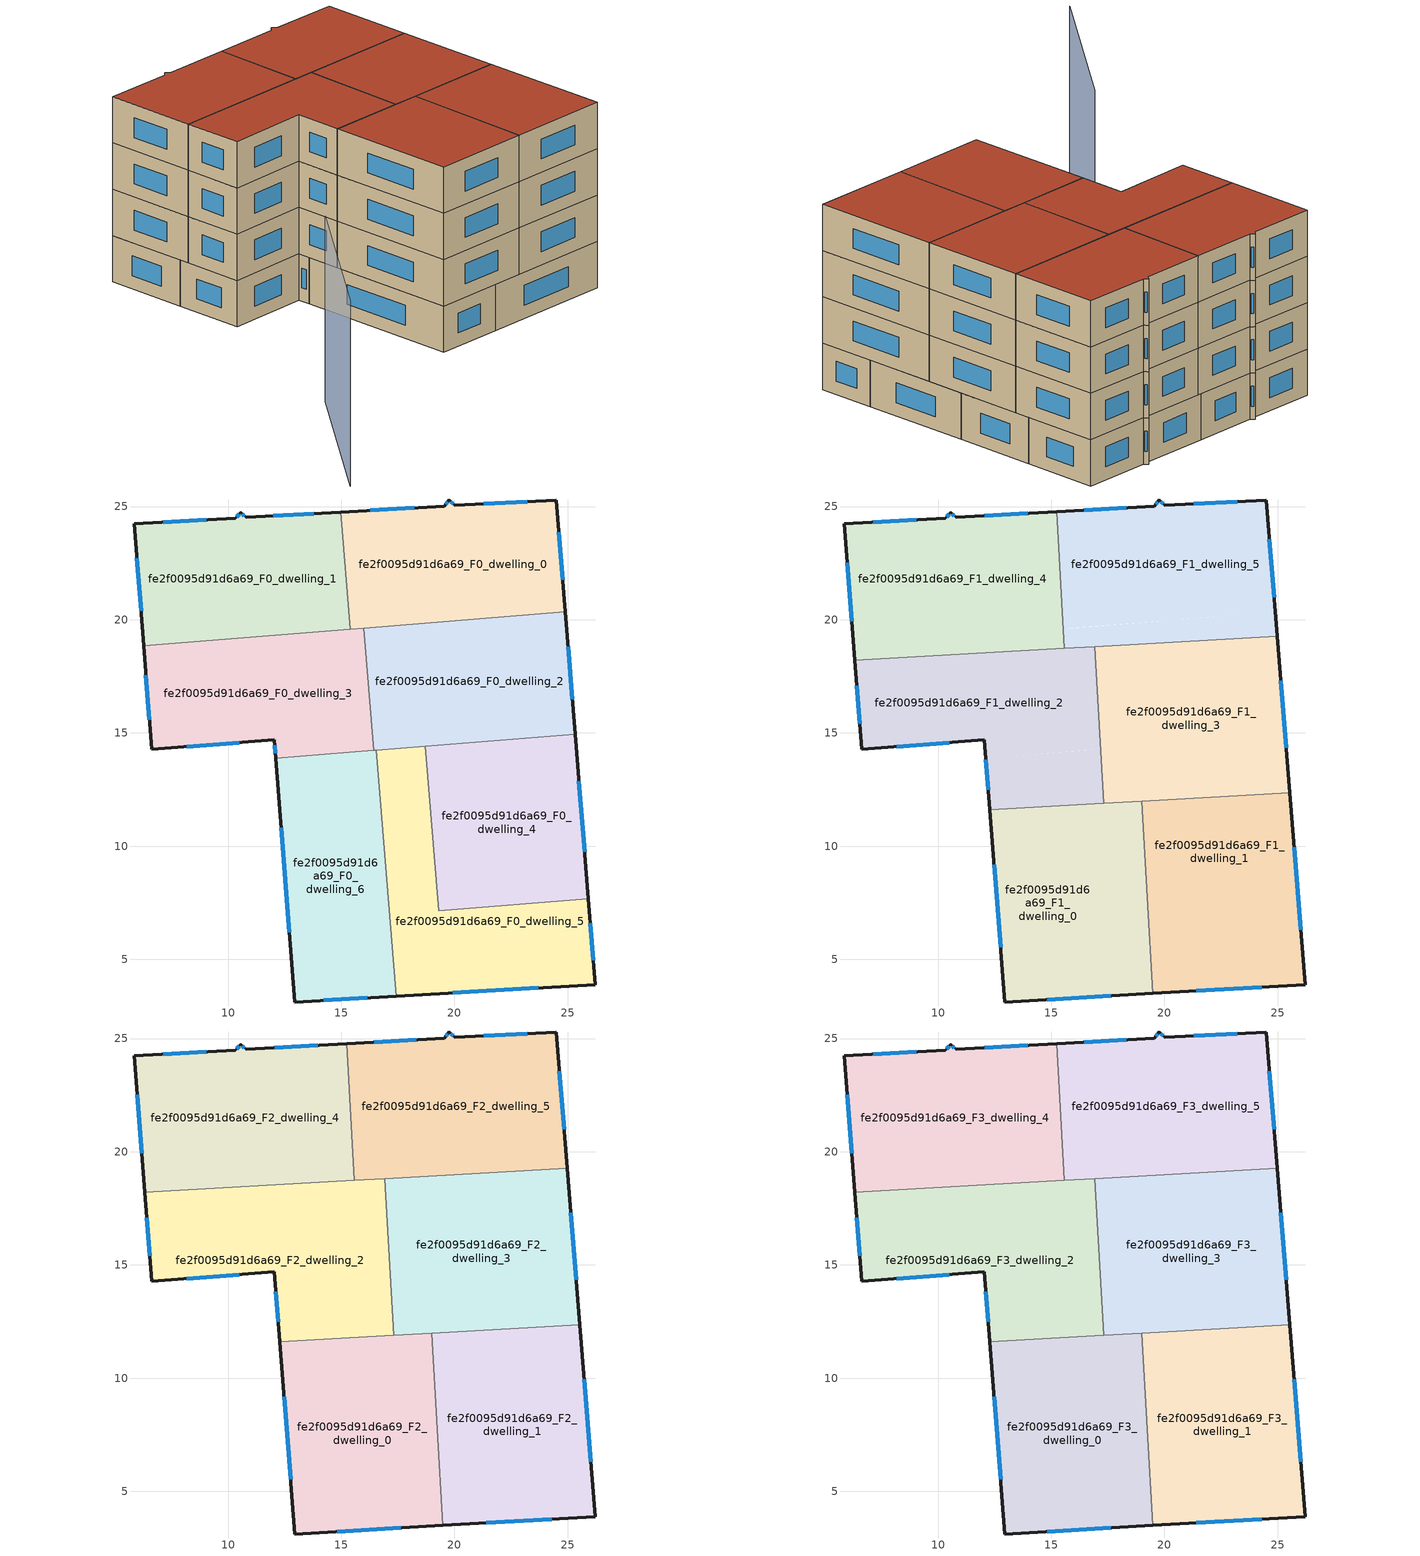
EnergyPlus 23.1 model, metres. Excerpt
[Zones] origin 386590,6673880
fe2f0095d91d6a69_F0_dwelling_0
 floor ground (EU_floor_Construction): 24.5,25.28 24.9,20.35 15.39,19.58 14.97,24.75 19.54,25.01 19.78,25.29 20,25.05 z0
 wall outside (EU_wall_Construction): 24.9,20.35 24.5,25.28 20,25.05 19.78,25.29 19.54,25.01 14.97,24.75 z0:3
 wall to fe2f0095d91d6a69_F0_dwelling_1 (EU_wall_Construction): 14.97,24.75 15.39,19.58 z0:3
 wall to fe2f0095d91d6a69_F0_dwelling_2 (EU_wall_Construction): 15.99,19.63 24.9,20.35 z0:3
 wall to fe2f0095d91d6a69_F0_dwelling_3 (EU_wall_Construction): 15.39,19.58 15.99,19.63 z0:3
 window (EU_Window_Construction): 19.94,25.12 19.84,25.22 / 23.21,25.21 21.29,25.11 / 24.78,21.76 24.61,23.87 / 18.23,24.94 16.28,24.83 / 19.71,25.21 19.61,25.09 z0.86:2.14
fe2f0095d91d6a69_F0_dwelling_1
 floor ground (EU_floor_Construction): 14.97,24.75 15.39,19.58 6.28,18.85 5.86,24.25 10.32,24.48 10.55,24.74 10.8,24.52 z0
 wall outside (EU_wall_Construction): 14.97,24.75 10.8,24.52 10.55,24.74 10.32,24.48 5.86,24.25 6.28,18.85 z0:3
 wall to fe2f0095d91d6a69_F0_dwelling_3 (EU_wall_Construction): 6.28,18.85 15.39,19.58 z0:3
 window (EU_Window_Construction): 9.05,24.42 7.13,24.32 / 10.49,24.66 10.39,24.56 / 10.73,24.58 10.62,24.67 / 13.78,24.69 11.99,24.59 / 5.98,22.71 6.16,20.39 z0.86:2.14
fe2f0095d91d6a69_F0_dwelling_2
 floor ground (EU_floor_Construction): 24.9,20.35 25.33,14.94 16.43,14.23 15.99,19.63 z0
 wall outside (EU_wall_Construction): 25.33,14.94 24.9,20.35 z0:3
 wall to fe2f0095d91d6a69_F0_dwelling_3 (EU_wall_Construction): 15.99,19.63 16.43,14.23 z0:3
 wall to fe2f0095d91d6a69_F0_dwelling_4 (EU_wall_Construction): 18.72,14.41 25.33,14.94 z0:3
 wall to fe2f0095d91d6a69_F0_dwelling_5 (EU_wall_Construction): 16.55,14.24 18.72,14.41 z0:3
 wall to fe2f0095d91d6a69_F0_dwelling_6 (EU_wall_Construction): 16.43,14.23 16.55,14.24 z0:3
 window (EU_Window_Construction): 25.21,16.49 25.02,18.8 z0.86:2.14
 ceiling adiabatic (EU_roof_Construction): 25.33,14.94 24.98,19.28 16.06,18.76 16.92,18.81 17.18,14.29 z3
fe2f0095d91d6a69_F0_dwelling_3
 floor ground (EU_floor_Construction): 15.99,19.63 16.43,14.23 12.11,13.88 12.04,14.69 6.63,14.27 6.28,18.85 z0
 wall outside (EU_wall_Construction): 6.28,18.85 6.63,14.27 12.04,14.69 12.11,13.88 z0:3
 wall to fe2f0095d91d6a69_F0_dwelling_6 (EU_wall_Construction): 12.11,13.88 16.43,14.23 z0:3
 window (EU_Window_Construction): 6.38,17.54 6.53,15.58 / 12.06,14.46 12.09,14.11 / 8.18,14.39 10.5,14.57 z0.86:2.14
fe2f0095d91d6a69_F0_dwelling_4
 floor ground (EU_floor_Construction): 25.33,14.94 25.91,7.67 19.3,7.14 18.72,14.41 z0
 wall outside (EU_wall_Construction): 25.91,7.67 25.33,14.94 z0:3
 wall to fe2f0095d91d6a69_F0_dwelling_5 (EU_wall_Construction): 18.72,14.41 19.3,7.14 25.91,7.67 z0:3
 window (EU_Window_Construction): 25.75,9.75 25.5,12.87 z0.86:2.14
 ceiling adiabatic (EU_roof_Construction): 25.54,12.37 25.33,14.94 18.72,14.41 18.91,11.99 z3
fe2f0095d91d6a69_F0_dwelling_5
 floor ground (EU_floor_Construction): 25.91,7.67 26.22,3.89 17.42,3.38 16.55,14.24 18.72,14.41 19.3,7.14 z0
 wall outside (EU_wall_Construction): 17.42,3.38 26.22,3.89 25.91,7.67 z0:3
 wall to fe2f0095d91d6a69_F0_dwelling_6 (EU_wall_Construction): 16.55,14.24 17.42,3.38 z0:3
 window (EU_Window_Construction): 26.13,4.97 26,6.59 / 19.94,3.52 23.71,3.74 z0.86:2.14
fe2f0095d91d6a69_F0_dwelling_6
 floor ground (EU_floor_Construction): 16.55,14.24 17.42,3.38 12.95,3.12 12.11,13.88 z0
 wall outside (EU_wall_Construction): 12.11,13.88 12.95,3.12 17.42,3.38 z0:3
 window (EU_Window_Construction): 14.23,3.19 16.15,3.3 / 12.35,10.81 12.71,6.19 z0.86:2.14
fe2f0095d91d6a69_F1_dwelling_0
 floor to fe2f0095d91d6a69_F0_dwelling_6 (EU_floor_Construction): 16.74,11.86 17.42,3.38 12.95,3.12 12.29,11.61 z3
 floor to fe2f0095d91d6a69_F0_dwelling_4 (EU_floor_Construction): 19,11.99 19.24,7.93 18.91,11.99 z3
 floor to fe2f0095d91d6a69_F0_dwelling_5 (EU_floor_Construction): 18.91,11.99 19.24,7.93 19.49,3.5 17.42,3.38 16.74,11.86 z3
 wall outside (EU_wall_Construction): 12.29,11.61 12.95,3.12 19.49,3.5 z3:6
 wall to fe2f0095d91d6a69_F1_dwelling_1 (EU_wall_Construction): 19.49,3.5 19,11.99 z3:6
 wall to fe2f0095d91d6a69_F1_dwelling_2 (EU_wall_Construction): 17.32,11.89 12.29,11.61 z3:6
 wall to fe2f0095d91d6a69_F1_dwelling_3 (EU_wall_Construction): 19,11.99 17.32,11.89 z3:6
 window (EU_Window_Construction): 14.82,3.23 17.62,3.39 / 12.48,9.18 12.76,5.54 z3.86:5.14
fe2f0095d91d6a69_F1_dwelling_1
 floor to fe2f0095d91d6a69_F0_dwelling_4 (EU_floor_Construction): 25.54,12.37 25.91,7.67 19.3,7.14 19.24,7.93 19,11.99 z3
 floor to fe2f0095d91d6a69_F0_dwelling_5 (EU_floor_Construction): 25.91,7.67 26.22,3.89 19.49,3.5 19.24,7.93 19.3,7.14 z3
 wall outside (EU_wall_Construction): 19.49,3.5 26.22,3.89 25.54,12.37 z3:6
 wall to fe2f0095d91d6a69_F1_dwelling_3 (EU_wall_Construction): 25.54,12.37 19,11.99 z3:6
 window (EU_Window_Construction): 26.02,6.31 25.73,9.95 / 21.41,3.61 24.3,3.78 z3.86:5.14
fe2f0095d91d6a69_F1_dwelling_2
 floor to fe2f0095d91d6a69_F0_dwelling_3 (EU_floor_Construction): 16.06,18.76 16.43,14.23 12.11,13.88 12.04,14.69 6.63,14.27 6.33,18.2 z3
 floor to fe2f0095d91d6a69_F0_dwelling_6 (EU_floor_Construction): 16.55,14.24 16.74,11.86 12.29,11.61 12.11,13.88 z3
 floor to fe2f0095d91d6a69_F0_dwelling_2 (EU_floor_Construction): 16.92,18.81 17.18,14.29 16.43,14.23 16.06,18.76 z3
 floor to fe2f0095d91d6a69_F0_dwelling_5 (EU_floor_Construction): 17.18,14.29 17.32,11.89 16.74,11.86 16.55,14.24 z3
 wall outside (EU_wall_Construction): 6.33,18.2 6.63,14.27 12.04,14.69 12.29,11.61 z3:6
 wall to fe2f0095d91d6a69_F1_dwelling_3 (EU_wall_Construction): 17.32,11.89 16.92,18.81 z3:6
 wall to fe2f0095d91d6a69_F1_dwelling_4 (EU_wall_Construction): 15.58,18.73 6.33,18.2 z3:6
 wall to fe2f0095d91d6a69_F1_dwelling_5 (EU_wall_Construction): 16.92,18.81 15.58,18.73 z3:6
 window (EU_Window_Construction): 6.41,17.08 6.54,15.4 / 12.11,13.81 12.22,12.49 / 8.18,14.39 10.5,14.57 z3.86:5.14
fe2f0095d91d6a69_F1_dwelling_3
 floor to fe2f0095d91d6a69_F0_dwelling_5 (EU_floor_Construction): 18.72,14.41 18.91,11.99 17.32,11.89 17.18,14.29 z3
 floor adiabatic (EU_floor_Construction): 24.98,19.28 25.54,12.37 18.91,11.99 18.72,14.41 17.18,14.29 16.92,18.81 z3
 wall outside (EU_wall_Construction): 25.54,12.37 24.98,19.28 z3:6
 wall to fe2f0095d91d6a69_F1_dwelling_5 (EU_wall_Construction): 24.98,19.28 16.92,18.81 z3:6
 window (EU_Window_Construction): 25.38,14.34 25.14,17.3 z3.86:5.14
fe2f0095d91d6a69_F1_dwelling_4
 floor to fe2f0095d91d6a69_F0_dwelling_1 (EU_floor_Construction): 14.97,24.75 15.39,19.58 6.28,18.85 5.86,24.25 10.32,24.48 10.55,24.74 10.8,24.52 z3
 floor to fe2f0095d91d6a69_F0_dwelling_0 (EU_floor_Construction): 15.23,24.77 15.53,19.6 15.39,19.58 14.97,24.75 z3
 floor to fe2f0095d91d6a69_F0_dwelling_3 (EU_floor_Construction): 15.53,19.6 15.58,18.73 6.33,18.2 6.28,18.85 z3
 wall outside (EU_wall_Construction): 15.23,24.77 10.8,24.52 10.55,24.74 10.32,24.48 5.86,24.25 6.33,18.2 z3:6
 wall to fe2f0095d91d6a69_F1_dwelling_5 (EU_wall_Construction): 15.58,18.73 15.23,24.77 z3:6
 window (EU_Window_Construction): 10.49,24.66 10.39,24.56 / 10.73,24.58 10.62,24.67 / 13.97,24.7 12.06,24.59 / 5.99,22.52 6.19,19.93 / 9.05,24.42 7.13,24.32 z3.86:5.14
fe2f0095d91d6a69_F1_dwelling_5
 floor to fe2f0095d91d6a69_F0_dwelling_0 (EU_floor_Construction): 24.5,25.28 24.9,20.35 15.53,19.6 15.23,24.77 19.54,25.01 19.78,25.29 20,25.05 z3
 floor to fe2f0095d91d6a69_F0_dwelling_3 (EU_floor_Construction): 15.99,19.63 16.06,18.76 15.58,18.73 15.53,19.6 z3
 floor to fe2f0095d91d6a69_F0_dwelling_2 (EU_floor_Construction): 24.9,20.35 24.98,19.28 16.06,18.76 15.99,19.63 z3
 wall outside (EU_wall_Construction): 24.98,19.28 24.5,25.28 20,25.05 19.78,25.29 19.54,25.01 15.23,24.77 z3:6
 window (EU_Window_Construction): 19.71,25.21 19.61,25.09 / 19.94,25.12 19.84,25.22 / 23.21,25.21 21.29,25.11 / 24.84,20.99 24.64,23.56 / 18.31,24.94 16.46,24.84 z3.86:5.14
fe2f0095d91d6a69_F2_dwelling_0
 floor to fe2f0095d91d6a69_F1_dwelling_0 (EU_floor_Construction): 19,11.99 19.49,3.5 12.95,3.12 12.29,11.61 z6
 wall outside (EU_wall_Construction): 12.29,11.61 12.95,3.12 19.49,3.5 z6:9
 wall to fe2f0095d91d6a69_F2_dwelling_1 (EU_wall_Construction): 19.49,3.5 19,11.99 z6:9
 wall to fe2f0095d91d6a69_F2_dwelling_2 (EU_wall_Construction): 17.32,11.89 12.29,11.61 z6:9
 wall to fe2f0095d91d6a69_F2_dwelling_3 (EU_wall_Construction): 19,11.99 17.32,11.89 z6:9
 window (EU_Window_Construction): 14.82,3.23 17.62,3.39 / 12.48,9.18 12.76,5.54 z6.86:8.14
fe2f0095d91d6a69_F2_dwelling_1
 floor to fe2f0095d91d6a69_F1_dwelling_1 (EU_floor_Construction): 25.54,12.37 26.22,3.89 19.49,3.5 19,11.99 z6
 wall outside (EU_wall_Construction): 19.49,3.5 26.22,3.89 25.54,12.37 z6:9
 wall to fe2f0095d91d6a69_F2_dwelling_3 (EU_wall_Construction): 25.54,12.37 19,11.99 z6:9
 window (EU_Window_Construction): 26.02,6.31 25.73,9.95 / 21.41,3.61 24.3,3.78 z6.86:8.14
fe2f0095d91d6a69_F2_dwelling_2
 floor to fe2f0095d91d6a69_F1_dwelling_2 (EU_floor_Construction): 16.92,18.81 17.32,11.89 12.29,11.61 12.04,14.69 6.63,14.27 6.33,18.2 z6
 wall outside (EU_wall_Construction): 6.33,18.2 6.63,14.27 12.04,14.69 12.29,11.61 z6:9
 wall to fe2f0095d91d6a69_F2_dwelling_3 (EU_wall_Construction): 17.32,11.89 16.92,18.81 z6:9
 wall to fe2f0095d91d6a69_F2_dwelling_4 (EU_wall_Construction): 15.58,18.73 6.33,18.2 z6:9
 wall to fe2f0095d91d6a69_F2_dwelling_5 (EU_wall_Construction): 16.92,18.81 15.58,18.73 z6:9
 window (EU_Window_Construction): 6.41,17.08 6.54,15.4 / 12.11,13.81 12.22,12.49 / 8.18,14.39 10.5,14.57 z6.86:8.14
fe2f0095d91d6a69_F2_dwelling_3
 floor to fe2f0095d91d6a69_F1_dwelling_3 (EU_floor_Construction): 24.98,19.28 25.54,12.37 17.32,11.89 16.92,18.81 z6
 wall outside (EU_wall_Construction): 25.54,12.37 24.98,19.28 z6:9
 wall to fe2f0095d91d6a69_F2_dwelling_5 (EU_wall_Construction): 24.98,19.28 16.92,18.81 z6:9
 window (EU_Window_Construction): 25.38,14.34 25.14,17.3 z6.86:8.14
fe2f0095d91d6a69_F2_dwelling_4
 floor to fe2f0095d91d6a69_F1_dwelling_4 (EU_floor_Construction): 15.23,24.77 15.58,18.73 6.33,18.2 5.86,24.25 10.32,24.48 10.55,24.74 10.8,24.52 z6
 wall outside (EU_wall_Construction): 15.23,24.77 10.8,24.52 10.55,24.74 10.32,24.48 5.86,24.25 6.33,18.2 z6:9
 wall to fe2f0095d91d6a69_F2_dwelling_5 (EU_wall_Construction): 15.58,18.73 15.23,24.77 z6:9
 window (EU_Window_Construction): 10.49,24.66 10.39,24.56 / 10.73,24.58 10.62,24.67 / 13.97,24.7 12.06,24.59 / 5.99,22.52 6.19,19.93 / 9.05,24.42 7.13,24.32 z6.86:8.14
fe2f0095d91d6a69_F2_dwelling_5
 floor to fe2f0095d91d6a69_F1_dwelling_5 (EU_floor_Construction): 24.5,25.28 24.98,19.28 15.58,18.73 15.23,24.77 19.54,25.01 19.78,25.29 20,25.05 z6
 wall outside (EU_wall_Construction): 24.98,19.28 24.5,25.28 20,25.05 19.78,25.29 19.54,25.01 15.23,24.77 z6:9
 window (EU_Window_Construction): 19.71,25.21 19.61,25.09 / 19.94,25.12 19.84,25.22 / 23.21,25.21 21.29,25.11 / 24.84,20.99 24.64,23.56 / 18.31,24.94 16.46,24.84 z6.86:8.14
fe2f0095d91d6a69_F3_dwelling_0
 floor to fe2f0095d91d6a69_F2_dwelling_0 (EU_floor_Construction): 19,11.99 19.49,3.5 12.95,3.12 12.29,11.61 z9
 wall outside (EU_wall_Construction): 12.29,11.61 12.95,3.12 19.49,3.5 z9:12
 wall to fe2f0095d91d6a69_F3_dwelling_1 (EU_wall_Construction): 19.49,3.5 19,11.99 z9:12
 wall to fe2f0095d91d6a69_F3_dwelling_2 (EU_wall_Construction): 17.32,11.89 12.29,11.61 z9:12
 wall to fe2f0095d91d6a69_F3_dwelling_3 (EU_wall_Construction): 19,11.99 17.32,11.89 z9:12
 window (EU_Window_Construction): 14.82,3.23 17.62,3.39 / 12.48,9.18 12.76,5.54 z9.86:11.14
 roof outside (EU_roof_Construction): 19.49,3.5 19,11.99 12.29,11.61 12.95,3.12 z12
fe2f0095d91d6a69_F3_dwelling_1
 floor to fe2f0095d91d6a69_F2_dwelling_1 (EU_floor_Construction): 25.54,12.37 26.22,3.89 19.49,3.5 19,11.99 z9
 wall outside (EU_wall_Construction): 19.49,3.5 26.22,3.89 25.54,12.37 z9:12
 wall to fe2f0095d91d6a69_F3_dwelling_3 (EU_wall_Construction): 25.54,12.37 19,11.99 z9:12
 window (EU_Window_Construction): 26.02,6.31 25.73,9.95 / 21.41,3.61 24.3,3.78 z9.86:11.14
 roof outside (EU_roof_Construction): 26.22,3.89 25.54,12.37 19,11.99 19.49,3.5 z12
fe2f0095d91d6a69_F3_dwelling_2
 floor to fe2f0095d91d6a69_F2_dwelling_2 (EU_floor_Construction): 16.92,18.81 17.32,11.89 12.29,11.61 12.04,14.69 6.63,14.27 6.33,18.2 z9
 wall outside (EU_wall_Construction): 6.33,18.2 6.63,14.27 12.04,14.69 12.29,11.61 z9:12
 wall to fe2f0095d91d6a69_F3_dwelling_3 (EU_wall_Construction): 17.32,11.89 16.92,18.81 z9:12
 wall to fe2f0095d91d6a69_F3_dwelling_4 (EU_wall_Construction): 15.58,18.73 6.33,18.2 z9:12
 wall to fe2f0095d91d6a69_F3_dwelling_5 (EU_wall_Construction): 16.92,18.81 15.58,18.73 z9:12
 window (EU_Window_Construction): 6.41,17.08 6.54,15.4 / 12.11,13.81 12.22,12.49 / 8.18,14.39 10.5,14.57 z9.86:11.14
 roof outside (EU_roof_Construction): 17.32,11.89 16.92,18.81 6.33,18.2 6.63,14.27 12.04,14.69 12.29,11.61 z12
fe2f0095d91d6a69_F3_dwelling_3
 floor to fe2f0095d91d6a69_F2_dwelling_3 (EU_floor_Construction): 24.98,19.28 25.54,12.37 17.32,11.89 16.92,18.81 z9
 wall outside (EU_wall_Construction): 25.54,12.37 24.98,19.28 z9:12
 wall to fe2f0095d91d6a69_F3_dwelling_5 (EU_wall_Construction): 24.98,19.28 16.92,18.81 z9:12
 window (EU_Window_Construction): 25.38,14.34 25.14,17.3 z9.86:11.14
 roof outside (EU_roof_Construction): 25.54,12.37 24.98,19.28 16.92,18.81 17.32,11.89 z12
fe2f0095d91d6a69_F3_dwelling_4
 floor to fe2f0095d91d6a69_F2_dwelling_4 (EU_floor_Construction): 15.23,24.77 15.58,18.73 6.33,18.2 5.86,24.25 10.32,24.48 10.55,24.74 10.8,24.52 z9
 wall outside (EU_wall_Construction): 15.23,24.77 10.8,24.52 10.55,24.74 10.32,24.48 5.86,24.25 6.33,18.2 z9:12
 wall to fe2f0095d91d6a69_F3_dwelling_5 (EU_wall_Construction): 15.58,18.73 15.23,24.77 z9:12
 window (EU_Window_Construction): 10.49,24.66 10.39,24.56 / 10.73,24.58 10.62,24.67 / 13.97,24.7 12.06,24.59 / 5.99,22.52 6.19,19.93 / 9.05,24.42 7.13,24.32 z9.86:11.14
 roof outside (EU_roof_Construction): 15.58,18.73 15.23,24.77 10.8,24.52 10.55,24.74 10.32,24.48 5.86,24.25 6.33,18.2 z12
fe2f0095d91d6a69_F3_dwelling_5
 floor to fe2f0095d91d6a69_F2_dwelling_5 (EU_floor_Construction): 24.5,25.28 24.98,19.28 15.58,18.73 15.23,24.77 19.54,25.01 19.78,25.29 20,25.05 z9
 wall outside (EU_wall_Construction): 24.98,19.28 24.5,25.28 20,25.05 19.78,25.29 19.54,25.01 15.23,24.77 z9:12
 window (EU_Window_Construction): 19.71,25.21 19.61,25.09 / 19.94,25.12 19.84,25.22 / 23.21,25.21 21.29,25.11 / 24.84,20.99 24.64,23.56 / 18.31,24.94 16.46,24.84 z9.86:11.14
 roof outside (EU_roof_Construction): 24.98,19.28 24.5,25.28 20,25.05 19.78,25.29 19.54,25.01 15.23,24.77 15.58,18.73 z12
shading: 2.82,2.59 -4.75,-7.6 z0:12
[Building]
EU S2 Campaign: North Axis=0; Terrain=City; Solar Distribution=FullExterior
[Site:Location]
Helsinki-Vantaa.AP: Latitude=60.317; Longitude=24.963; Time Zone=2; Elevation=54.6
[SizingPeriod:WeatherFileDays]
AnnualSizingPeriod: Begin Month=1; Begin Day of Month=1; End Month=12; End Day of Month=31; Day of Week for Start Day=Monday; Use Weather File Daylight Saving Period=No; Use Weather File Rain and Snow Indicators=No
[MATERIAL]
EU_InternalMass_Material: Roughness=MediumRough; Thickness=0.1; Conductivity=1; Density=1800; Specific Heat=900; Thermal Absorptance=0.9; Solar Absorptance=0.7; Visible Absorptance=0.7
[MATERIAL:NOMASS] Roughness=MediumRough; Thermal Absorptance=0.9; Solar Absorptance=0.7; Visible Absorptance=0.7
Name | Thermal Resistance
EU_wall_NoMass | 1.10183
EU_roof_NoMass; EU_floor_NoMass | 1.70606
[WINDOWMATERIAL:SIMPLEGLAZINGSYSTEM]
EU_Window_SimpleGlazing: UFactor=3.11035; Solar Heat Gain Coefficient=0.8; Visible Transmittance=0.8
[CONSTRUCTION]
EU_wall_Construction: EU_wall_NoMass
EU_roof_Construction: EU_roof_NoMass
EU_floor_Construction: EU_floor_NoMass
EU_Window_Construction: EU_Window_SimpleGlazing
EU_InternalMass_Construction: EU_InternalMass_Material
[ZONE] Type=1; Multiplier=1; Ceiling Height=autocalculate; Floor Area=autocalculate; Part of Total Floor Area=Yes
Name | Volume
fe2f0095d91d6a69_F0_dwelling_0 | 145.29
fe2f0095d91d6a69_F1_dwelling_0; fe2f0095d91d6a69_F2_dwelling_0; fe2f0095d91d6a69_F3_dwelling_0 | 169.51
fe2f0095d91d6a69_F0_dwelling_1 | 145.288
fe2f0095d91d6a69_F1_dwelling_1; fe2f0095d91d6a69_F2_dwelling_1; fe2f0095d91d6a69_F3_dwelling_1 | 169.501
fe2f0095d91d6a69_F0_dwelling_2 | 145.297
fe2f0095d91d6a69_F1_dwelling_2; fe2f0095d91d6a69_F2_dwelling_2; fe2f0095d91d6a69_F3_dwelling_2 | 169.487
fe2f0095d91d6a69_F0_dwelling_3 | 145.281
fe2f0095d91d6a69_F1_dwelling_3; fe2f0095d91d6a69_F2_dwelling_3; fe2f0095d91d6a69_F3_dwelling_3 | 169.482
fe2f0095d91d6a69_F0_dwelling_4 | 145.266
fe2f0095d91d6a69_F1_dwelling_4; fe2f0095d91d6a69_F2_dwelling_4; fe2f0095d91d6a69_F3_dwelling_4 | 169.515
fe2f0095d91d6a69_F0_dwelling_5 | 145.285
fe2f0095d91d6a69_F1_dwelling_5; fe2f0095d91d6a69_F2_dwelling_5; fe2f0095d91d6a69_F3_dwelling_5 | 169.509
fe2f0095d91d6a69_F0_dwelling_6 | 145.287
[INTERNALMASS] Construction=EU_InternalMass_Construction
Name | Zone or ZoneList | Surface Area
fe2f0095d91d6a69_F0_dwelling_0_EU_InternalMass | fe2f0095d91d6a69_F0_dwelling_0 | 48.4291
fe2f0095d91d6a69_F0_dwelling_1_EU_InternalMass | fe2f0095d91d6a69_F0_dwelling_1 | 48.4286
fe2f0095d91d6a69_F0_dwelling_2_EU_InternalMass | fe2f0095d91d6a69_F0_dwelling_2 | 48.4323
fe2f0095d91d6a69_F0_dwelling_3_EU_InternalMass | fe2f0095d91d6a69_F0_dwelling_3 | 48.4267
fe2f0095d91d6a69_F0_dwelling_4_EU_InternalMass | fe2f0095d91d6a69_F0_dwelling_4 | 48.4193
fe2f0095d91d6a69_F0_dwelling_5_EU_InternalMass | fe2f0095d91d6a69_F0_dwelling_5 | 48.4285
fe2f0095d91d6a69_F0_dwelling_6_EU_InternalMass | fe2f0095d91d6a69_F0_dwelling_6 | 48.4321
fe2f0095d91d6a69_F1_dwelling_0_EU_InternalMass | fe2f0095d91d6a69_F1_dwelling_0 | 56.5033
fe2f0095d91d6a69_F1_dwelling_1_EU_InternalMass | fe2f0095d91d6a69_F1_dwelling_1 | 56.5005
fe2f0095d91d6a69_F1_dwelling_2_EU_InternalMass | fe2f0095d91d6a69_F1_dwelling_2 | 56.4956
fe2f0095d91d6a69_F1_dwelling_3_EU_InternalMass | fe2f0095d91d6a69_F1_dwelling_3 | 56.4937
fe2f0095d91d6a69_F1_dwelling_4_EU_InternalMass | fe2f0095d91d6a69_F1_dwelling_4 | 56.5052
fe2f0095d91d6a69_F1_dwelling_5_EU_InternalMass | fe2f0095d91d6a69_F1_dwelling_5 | 56.503
fe2f0095d91d6a69_F2_dwelling_0_EU_InternalMass | fe2f0095d91d6a69_F2_dwelling_0 | 56.5033
fe2f0095d91d6a69_F2_dwelling_1_EU_InternalMass | fe2f0095d91d6a69_F2_dwelling_1 | 56.5005
fe2f0095d91d6a69_F2_dwelling_2_EU_InternalMass | fe2f0095d91d6a69_F2_dwelling_2 | 56.4956
fe2f0095d91d6a69_F2_dwelling_3_EU_InternalMass | fe2f0095d91d6a69_F2_dwelling_3 | 56.4937
fe2f0095d91d6a69_F2_dwelling_4_EU_InternalMass | fe2f0095d91d6a69_F2_dwelling_4 | 56.5052
fe2f0095d91d6a69_F2_dwelling_5_EU_InternalMass | fe2f0095d91d6a69_F2_dwelling_5 | 56.503
fe2f0095d91d6a69_F3_dwelling_0_EU_InternalMass | fe2f0095d91d6a69_F3_dwelling_0 | 56.5033
fe2f0095d91d6a69_F3_dwelling_1_EU_InternalMass | fe2f0095d91d6a69_F3_dwelling_1 | 56.5005
fe2f0095d91d6a69_F3_dwelling_2_EU_InternalMass | fe2f0095d91d6a69_F3_dwelling_2 | 56.4956
fe2f0095d91d6a69_F3_dwelling_3_EU_InternalMass | fe2f0095d91d6a69_F3_dwelling_3 | 56.4937
fe2f0095d91d6a69_F3_dwelling_4_EU_InternalMass | fe2f0095d91d6a69_F3_dwelling_4 | 56.5052
fe2f0095d91d6a69_F3_dwelling_5_EU_InternalMass | fe2f0095d91d6a69_F3_dwelling_5 | 56.503
[OTHEREQUIPMENT] Fuel Type=Electricity; Design Level Calculation Method=Watts/Area; Power per Zone Floor Area=1; Fraction Latent=0; Fraction Radiant=0; Fraction Lost=0; Carbon Dioxide Generation Rate=0; EndUse Subcategory=EU_Step8_InternalGains
Name | Zone or ZoneList or Space or SpaceList | Schedule
EU_Step8_InternalGain_fe2f0095d91d6a69_F0_dwelling_0_f000 | fe2f0095d91d6a69_F0_dwelling_0 | EU_Step8_GainSchedule_fe2f0095d91d6a69_F0_dwelling_0_f000
EU_Step8_InternalGain_fe2f0095d91d6a69_F0_dwelling_1_f000 | fe2f0095d91d6a69_F0_dwelling_1 | EU_Step8_GainSchedule_fe2f0095d91d6a69_F0_dwelling_1_f000
EU_Step8_InternalGain_fe2f0095d91d6a69_F0_dwelling_2_f000 | fe2f0095d91d6a69_F0_dwelling_2 | EU_Step8_GainSchedule_fe2f0095d91d6a69_F0_dwelling_2_f000
EU_Step8_InternalGain_fe2f0095d91d6a69_F0_dwelling_3_f000 | fe2f0095d91d6a69_F0_dwelling_3 | EU_Step8_GainSchedule_fe2f0095d91d6a69_F0_dwelling_3_f000
EU_Step8_InternalGain_fe2f0095d91d6a69_F0_dwelling_4_f000 | fe2f0095d91d6a69_F0_dwelling_4 | EU_Step8_GainSchedule_fe2f0095d91d6a69_F0_dwelling_4_f000
EU_Step8_InternalGain_fe2f0095d91d6a69_F0_dwelling_5_f000 | fe2f0095d91d6a69_F0_dwelling_5 | EU_Step8_GainSchedule_fe2f0095d91d6a69_F0_dwelling_5_f000
EU_Step8_InternalGain_fe2f0095d91d6a69_F0_dwelling_6_f000 | fe2f0095d91d6a69_F0_dwelling_6 | EU_Step8_GainSchedule_fe2f0095d91d6a69_F0_dwelling_6_f000
EU_Step8_InternalGain_fe2f0095d91d6a69_F1_dwelling_0_f000 | fe2f0095d91d6a69_F1_dwelling_0 | EU_Step8_GainSchedule_fe2f0095d91d6a69_F1_dwelling_0_f000
EU_Step8_InternalGain_fe2f0095d91d6a69_F1_dwelling_1_f000 | fe2f0095d91d6a69_F1_dwelling_1 | EU_Step8_GainSchedule_fe2f0095d91d6a69_F1_dwelling_1_f000
EU_Step8_InternalGain_fe2f0095d91d6a69_F1_dwelling_2_f000 | fe2f0095d91d6a69_F1_dwelling_2 | EU_Step8_GainSchedule_fe2f0095d91d6a69_F1_dwelling_2_f000
EU_Step8_InternalGain_fe2f0095d91d6a69_F1_dwelling_3_f000 | fe2f0095d91d6a69_F1_dwelling_3 | EU_Step8_GainSchedule_fe2f0095d91d6a69_F1_dwelling_3_f000
EU_Step8_InternalGain_fe2f0095d91d6a69_F1_dwelling_4_f000 | fe2f0095d91d6a69_F1_dwelling_4 | EU_Step8_GainSchedule_fe2f0095d91d6a69_F1_dwelling_4_f000
EU_Step8_InternalGain_fe2f0095d91d6a69_F1_dwelling_5_f000 | fe2f0095d91d6a69_F1_dwelling_5 | EU_Step8_GainSchedule_fe2f0095d91d6a69_F1_dwelling_5_f000
EU_Step8_InternalGain_fe2f0095d91d6a69_F2_dwelling_0_f000 | fe2f0095d91d6a69_F2_dwelling_0 | EU_Step8_GainSchedule_fe2f0095d91d6a69_F2_dwelling_0_f000
EU_Step8_InternalGain_fe2f0095d91d6a69_F2_dwelling_1_f000 | fe2f0095d91d6a69_F2_dwelling_1 | EU_Step8_GainSchedule_fe2f0095d91d6a69_F2_dwelling_1_f000
EU_Step8_InternalGain_fe2f0095d91d6a69_F2_dwelling_2_f000 | fe2f0095d91d6a69_F2_dwelling_2 | EU_Step8_GainSchedule_fe2f0095d91d6a69_F2_dwelling_2_f000
EU_Step8_InternalGain_fe2f0095d91d6a69_F2_dwelling_3_f000 | fe2f0095d91d6a69_F2_dwelling_3 | EU_Step8_GainSchedule_fe2f0095d91d6a69_F2_dwelling_3_f000
EU_Step8_InternalGain_fe2f0095d91d6a69_F2_dwelling_4_f000 | fe2f0095d91d6a69_F2_dwelling_4 | EU_Step8_GainSchedule_fe2f0095d91d6a69_F2_dwelling_4_f000
EU_Step8_InternalGain_fe2f0095d91d6a69_F2_dwelling_5_f000 | fe2f0095d91d6a69_F2_dwelling_5 | EU_Step8_GainSchedule_fe2f0095d91d6a69_F2_dwelling_5_f000
EU_Step8_InternalGain_fe2f0095d91d6a69_F3_dwelling_0_f000 | fe2f0095d91d6a69_F3_dwelling_0 | EU_Step8_GainSchedule_fe2f0095d91d6a69_F3_dwelling_0_f000
EU_Step8_InternalGain_fe2f0095d91d6a69_F3_dwelling_1_f000 | fe2f0095d91d6a69_F3_dwelling_1 | EU_Step8_GainSchedule_fe2f0095d91d6a69_F3_dwelling_1_f000
EU_Step8_InternalGain_fe2f0095d91d6a69_F3_dwelling_2_f000 | fe2f0095d91d6a69_F3_dwelling_2 | EU_Step8_GainSchedule_fe2f0095d91d6a69_F3_dwelling_2_f000
EU_Step8_InternalGain_fe2f0095d91d6a69_F3_dwelling_3_f000 | fe2f0095d91d6a69_F3_dwelling_3 | EU_Step8_GainSchedule_fe2f0095d91d6a69_F3_dwelling_3_f000
EU_Step8_InternalGain_fe2f0095d91d6a69_F3_dwelling_4_f000 | fe2f0095d91d6a69_F3_dwelling_4 | EU_Step8_GainSchedule_fe2f0095d91d6a69_F3_dwelling_4_f000
EU_Step8_InternalGain_fe2f0095d91d6a69_F3_dwelling_5_f000 | fe2f0095d91d6a69_F3_dwelling_5 | EU_Step8_GainSchedule_fe2f0095d91d6a69_F3_dwelling_5_f000
[ZONEVENTILATION:DESIGNFLOWRATE] Schedule=EU_AlwaysOn; Design Flow Rate Calculation Method=AirChanges/Hour; Air Changes per Hour=0.756316; Ventilation Type=Natural; Fan Pressure Rise=0; Fan Total Efficiency=1; Constant Term Coefficient=1; Temperature Term Coefficient=0; Velocity Term Coefficient=0; Velocity Squared Term Coefficient=0; Minimum Indoor Temperature=-100; Maximum Indoor Temperature=100; Delta Temperature=-100; Minimum Outdoor Temperature=-100; Maximum Outdoor Temperature=100; Maximum Wind Speed=40
Name | Zone or ZoneList or Space or SpaceList
EU_ConstantAir_fe2f0095d91d6a69_F0_dwelling_0 | fe2f0095d91d6a69_F0_dwelling_0
EU_ConstantAir_fe2f0095d91d6a69_F0_dwelling_1 | fe2f0095d91d6a69_F0_dwelling_1
EU_ConstantAir_fe2f0095d91d6a69_F0_dwelling_2 | fe2f0095d91d6a69_F0_dwelling_2
EU_ConstantAir_fe2f0095d91d6a69_F0_dwelling_3 | fe2f0095d91d6a69_F0_dwelling_3
EU_ConstantAir_fe2f0095d91d6a69_F0_dwelling_4 | fe2f0095d91d6a69_F0_dwelling_4
EU_ConstantAir_fe2f0095d91d6a69_F0_dwelling_5 | fe2f0095d91d6a69_F0_dwelling_5
EU_ConstantAir_fe2f0095d91d6a69_F0_dwelling_6 | fe2f0095d91d6a69_F0_dwelling_6
EU_ConstantAir_fe2f0095d91d6a69_F1_dwelling_0 | fe2f0095d91d6a69_F1_dwelling_0
EU_ConstantAir_fe2f0095d91d6a69_F1_dwelling_1 | fe2f0095d91d6a69_F1_dwelling_1
EU_ConstantAir_fe2f0095d91d6a69_F1_dwelling_2 | fe2f0095d91d6a69_F1_dwelling_2
EU_ConstantAir_fe2f0095d91d6a69_F1_dwelling_3 | fe2f0095d91d6a69_F1_dwelling_3
EU_ConstantAir_fe2f0095d91d6a69_F1_dwelling_4 | fe2f0095d91d6a69_F1_dwelling_4
EU_ConstantAir_fe2f0095d91d6a69_F1_dwelling_5 | fe2f0095d91d6a69_F1_dwelling_5
EU_ConstantAir_fe2f0095d91d6a69_F2_dwelling_0 | fe2f0095d91d6a69_F2_dwelling_0
EU_ConstantAir_fe2f0095d91d6a69_F2_dwelling_1 | fe2f0095d91d6a69_F2_dwelling_1
EU_ConstantAir_fe2f0095d91d6a69_F2_dwelling_2 | fe2f0095d91d6a69_F2_dwelling_2
EU_ConstantAir_fe2f0095d91d6a69_F2_dwelling_3 | fe2f0095d91d6a69_F2_dwelling_3
EU_ConstantAir_fe2f0095d91d6a69_F2_dwelling_4 | fe2f0095d91d6a69_F2_dwelling_4
EU_ConstantAir_fe2f0095d91d6a69_F2_dwelling_5 | fe2f0095d91d6a69_F2_dwelling_5
EU_ConstantAir_fe2f0095d91d6a69_F3_dwelling_0 | fe2f0095d91d6a69_F3_dwelling_0
EU_ConstantAir_fe2f0095d91d6a69_F3_dwelling_1 | fe2f0095d91d6a69_F3_dwelling_1
EU_ConstantAir_fe2f0095d91d6a69_F3_dwelling_2 | fe2f0095d91d6a69_F3_dwelling_2
EU_ConstantAir_fe2f0095d91d6a69_F3_dwelling_3 | fe2f0095d91d6a69_F3_dwelling_3
EU_ConstantAir_fe2f0095d91d6a69_F3_dwelling_4 | fe2f0095d91d6a69_F3_dwelling_4
EU_ConstantAir_fe2f0095d91d6a69_F3_dwelling_5 | fe2f0095d91d6a69_F3_dwelling_5
[HVACTEMPLATE:THERMOSTAT] Constant Heating Setpoint=20; Constant Cooling Setpoint=50
EU_HeatOnly_fe2f0095d91d6a69_F0_dwelling_0; EU_HeatOnly_fe2f0095d91d6a69_F0_dwelling_1; EU_HeatOnly_fe2f0095d91d6a69_F0_dwelling_2; EU_HeatOnly_fe2f0095d91d6a69_F0_dwelling_3; EU_HeatOnly_fe2f0095d91d6a69_F0_dwelling_4; EU_HeatOnly_fe2f0095d91d6a69_F0_dwelling_5; EU_HeatOnly_fe2f0095d91d6a69_F0_dwelling_6; EU_HeatOnly_fe2f0095d91d6a69_F1_dwelling_0; EU_HeatOnly_fe2f0095d91d6a69_F1_dwelling_1; EU_HeatOnly_fe2f0095d91d6a69_F1_dwelling_2; EU_HeatOnly_fe2f0095d91d6a69_F1_dwelling_3; EU_HeatOnly_fe2f0095d91d6a69_F1_dwelling_4; EU_HeatOnly_fe2f0095d91d6a69_F1_dwelling_5; EU_HeatOnly_fe2f0095d91d6a69_F2_dwelling_0; EU_HeatOnly_fe2f0095d91d6a69_F2_dwelling_1; EU_HeatOnly_fe2f0095d91d6a69_F2_dwelling_2; EU_HeatOnly_fe2f0095d91d6a69_F2_dwelling_3; EU_HeatOnly_fe2f0095d91d6a69_F2_dwelling_4; EU_HeatOnly_fe2f0095d91d6a69_F2_dwelling_5; EU_HeatOnly_fe2f0095d91d6a69_F3_dwelling_0; EU_HeatOnly_fe2f0095d91d6a69_F3_dwelling_1; EU_HeatOnly_fe2f0095d91d6a69_F3_dwelling_2; EU_HeatOnly_fe2f0095d91d6a69_F3_dwelling_3; EU_HeatOnly_fe2f0095d91d6a69_F3_dwelling_4; EU_HeatOnly_fe2f0095d91d6a69_F3_dwelling_5
[HVACTEMPLATE:ZONE:IDEALLOADSAIRSYSTEM] System Availability Schedule=EU_AlwaysOn; Maximum Heating Supply Air Temperature=50; Minimum Cooling Supply Air Temperature=13; Maximum Heating Supply Air Humidity Ratio=0.0156; Minimum Cooling Supply Air Humidity Ratio=0.0077; Heating Limit=NoLimit; Cooling Limit=NoLimit; Heating Availability Schedule=EU_AlwaysOn; Cooling Availability Schedule=EU_CoolingOff; Dehumidification Control Type=ConstantSensibleHeatRatio; Cooling Sensible Heat Ratio=0.7; Dehumidification Setpoint=60; Humidification Control Type=None; Humidification Setpoint=30; Outdoor Air Method=None; Outdoor Air Flow Rate per Person=0.00944; Outdoor Air Flow Rate per Zone Floor Area=0; Outdoor Air Flow Rate per Zone=0; Demand Controlled Ventilation Type=None; Outdoor Air Economizer Type=NoEconomizer; Heat Recovery Type=None; Sensible Heat Recovery Effectiveness=0.7; Latent Heat Recovery Effectiveness=0.65
Name | Template Thermostat
fe2f0095d91d6a69_F0_dwelling_0 | EU_HeatOnly_fe2f0095d91d6a69_F0_dwelling_0
fe2f0095d91d6a69_F0_dwelling_1 | EU_HeatOnly_fe2f0095d91d6a69_F0_dwelling_1
fe2f0095d91d6a69_F0_dwelling_2 | EU_HeatOnly_fe2f0095d91d6a69_F0_dwelling_2
fe2f0095d91d6a69_F0_dwelling_3 | EU_HeatOnly_fe2f0095d91d6a69_F0_dwelling_3
fe2f0095d91d6a69_F0_dwelling_4 | EU_HeatOnly_fe2f0095d91d6a69_F0_dwelling_4
fe2f0095d91d6a69_F0_dwelling_5 | EU_HeatOnly_fe2f0095d91d6a69_F0_dwelling_5
fe2f0095d91d6a69_F0_dwelling_6 | EU_HeatOnly_fe2f0095d91d6a69_F0_dwelling_6
fe2f0095d91d6a69_F1_dwelling_0 | EU_HeatOnly_fe2f0095d91d6a69_F1_dwelling_0
fe2f0095d91d6a69_F1_dwelling_1 | EU_HeatOnly_fe2f0095d91d6a69_F1_dwelling_1
fe2f0095d91d6a69_F1_dwelling_2 | EU_HeatOnly_fe2f0095d91d6a69_F1_dwelling_2
fe2f0095d91d6a69_F1_dwelling_3 | EU_HeatOnly_fe2f0095d91d6a69_F1_dwelling_3
fe2f0095d91d6a69_F1_dwelling_4 | EU_HeatOnly_fe2f0095d91d6a69_F1_dwelling_4
fe2f0095d91d6a69_F1_dwelling_5 | EU_HeatOnly_fe2f0095d91d6a69_F1_dwelling_5
fe2f0095d91d6a69_F2_dwelling_0 | EU_HeatOnly_fe2f0095d91d6a69_F2_dwelling_0
fe2f0095d91d6a69_F2_dwelling_1 | EU_HeatOnly_fe2f0095d91d6a69_F2_dwelling_1
fe2f0095d91d6a69_F2_dwelling_2 | EU_HeatOnly_fe2f0095d91d6a69_F2_dwelling_2
fe2f0095d91d6a69_F2_dwelling_3 | EU_HeatOnly_fe2f0095d91d6a69_F2_dwelling_3
fe2f0095d91d6a69_F2_dwelling_4 | EU_HeatOnly_fe2f0095d91d6a69_F2_dwelling_4
fe2f0095d91d6a69_F2_dwelling_5 | EU_HeatOnly_fe2f0095d91d6a69_F2_dwelling_5
fe2f0095d91d6a69_F3_dwelling_0 | EU_HeatOnly_fe2f0095d91d6a69_F3_dwelling_0
fe2f0095d91d6a69_F3_dwelling_1 | EU_HeatOnly_fe2f0095d91d6a69_F3_dwelling_1
fe2f0095d91d6a69_F3_dwelling_2 | EU_HeatOnly_fe2f0095d91d6a69_F3_dwelling_2
fe2f0095d91d6a69_F3_dwelling_3 | EU_HeatOnly_fe2f0095d91d6a69_F3_dwelling_3
fe2f0095d91d6a69_F3_dwelling_4 | EU_HeatOnly_fe2f0095d91d6a69_F3_dwelling_4
fe2f0095d91d6a69_F3_dwelling_5 | EU_HeatOnly_fe2f0095d91d6a69_F3_dwelling_5
[SIZING:ZONE] Zone Cooling Design Supply Air Temperature Input Method=SupplyAirTemperature; Zone Cooling Design Supply Air Temperature=13; Zone Heating Design Supply Air Temperature Input Method=SupplyAirTemperature; Zone Heating Design Supply Air Temperature=50; Zone Cooling Design Supply Air Humidity Ratio=0.008; Zone Heating Design Supply Air Humidity Ratio=0.008; Cooling Design Air Flow Method=DesignDay; Cooling Design Air Flow Rate=0; Cooling Minimum Air Flow per Zone Floor Area=0.000762; Cooling Minimum Air Flow=0; Cooling Minimum Air Flow Fraction=0.2; Heating Design Air Flow Method=DesignDay; Heating Design Air Flow Rate=0; Heating Maximum Air Flow per Zone Floor Area=0.002032; Heating Maximum Air Flow=0.141576; Heating Maximum Air Flow Fraction=0.3; Account for Dedicated Outdoor Air System=No; Dedicated Outdoor Air System Control Strategy=NeutralSupplyAir; Dedicated Outdoor Air Low Setpoint Temperature for Design=autosize; Dedicated Outdoor Air High Setpoint Temperature for Design=autosize; Zone Load Sizing Method=Sensible Load Only No Latent Load; Zone Latent Cooling Design Supply Air Humidity Ratio Input Method=HumidityRatioDifference; Zone Cooling Design Supply Air Humidity Ratio Difference=0.005; Zone Latent Heating Design Supply Air Humidity Ratio Input Method=HumidityRatioDifference; Zone Humidification Design Supply Air Humidity Ratio Difference=0.005
fe2f0095d91d6a69_F0_dwelling_0; fe2f0095d91d6a69_F0_dwelling_1; fe2f0095d91d6a69_F0_dwelling_2; fe2f0095d91d6a69_F0_dwelling_3; fe2f0095d91d6a69_F0_dwelling_4; fe2f0095d91d6a69_F0_dwelling_5; fe2f0095d91d6a69_F0_dwelling_6; fe2f0095d91d6a69_F1_dwelling_0; fe2f0095d91d6a69_F1_dwelling_1; fe2f0095d91d6a69_F1_dwelling_2; fe2f0095d91d6a69_F1_dwelling_3; fe2f0095d91d6a69_F1_dwelling_4; fe2f0095d91d6a69_F1_dwelling_5; fe2f0095d91d6a69_F2_dwelling_0; fe2f0095d91d6a69_F2_dwelling_1; fe2f0095d91d6a69_F2_dwelling_2; fe2f0095d91d6a69_F2_dwelling_3; fe2f0095d91d6a69_F2_dwelling_4; fe2f0095d91d6a69_F2_dwelling_5; fe2f0095d91d6a69_F3_dwelling_0; fe2f0095d91d6a69_F3_dwelling_1; fe2f0095d91d6a69_F3_dwelling_2; fe2f0095d91d6a69_F3_dwelling_3; fe2f0095d91d6a69_F3_dwelling_4; fe2f0095d91d6a69_F3_dwelling_5
[SCHEDULE:CONSTANT]
Name | Hourly Value
EU_AlwaysOn | 1
EU_CoolingOff | 0
[SCHEDULE:FILE] Column Number=1; Rows to Skip at Top=0; Number of Hours of Data=8760; Column Separator=Comma; Interpolate to Timestep=No; Minutes per Item=60; Adjust Schedule for Daylight Savings=Yes
Name | File
EU_Step8_GainSchedule_fe2f0095d91d6a69_F0_dwelling_0_f000 | ../../schedules/fe2f0095d91d6a69/fe2f0095d91d6a69_F0_dwelling_0_f000_gain.csv
EU_Step8_GainSchedule_fe2f0095d91d6a69_F0_dwelling_1_f000 | ../../schedules/fe2f0095d91d6a69/fe2f0095d91d6a69_F0_dwelling_1_f000_gain.csv
EU_Step8_GainSchedule_fe2f0095d91d6a69_F0_dwelling_2_f000 | ../../schedules/fe2f0095d91d6a69/fe2f0095d91d6a69_F0_dwelling_2_f000_gain.csv
EU_Step8_GainSchedule_fe2f0095d91d6a69_F0_dwelling_3_f000 | ../../schedules/fe2f0095d91d6a69/fe2f0095d91d6a69_F0_dwelling_3_f000_gain.csv
EU_Step8_GainSchedule_fe2f0095d91d6a69_F0_dwelling_4_f000 | ../../schedules/fe2f0095d91d6a69/fe2f0095d91d6a69_F0_dwelling_4_f000_gain.csv
EU_Step8_GainSchedule_fe2f0095d91d6a69_F0_dwelling_5_f000 | ../../schedules/fe2f0095d91d6a69/fe2f0095d91d6a69_F0_dwelling_5_f000_gain.csv
EU_Step8_GainSchedule_fe2f0095d91d6a69_F0_dwelling_6_f000 | ../../schedules/fe2f0095d91d6a69/fe2f0095d91d6a69_F0_dwelling_6_f000_gain.csv
EU_Step8_GainSchedule_fe2f0095d91d6a69_F1_dwelling_0_f000 | ../../schedules/fe2f0095d91d6a69/fe2f0095d91d6a69_F1_dwelling_0_f000_gain.csv
EU_Step8_GainSchedule_fe2f0095d91d6a69_F1_dwelling_1_f000 | ../../schedules/fe2f0095d91d6a69/fe2f0095d91d6a69_F1_dwelling_1_f000_gain.csv
EU_Step8_GainSchedule_fe2f0095d91d6a69_F1_dwelling_2_f000 | ../../schedules/fe2f0095d91d6a69/fe2f0095d91d6a69_F1_dwelling_2_f000_gain.csv
EU_Step8_GainSchedule_fe2f0095d91d6a69_F1_dwelling_3_f000 | ../../schedules/fe2f0095d91d6a69/fe2f0095d91d6a69_F1_dwelling_3_f000_gain.csv
EU_Step8_GainSchedule_fe2f0095d91d6a69_F1_dwelling_4_f000 | ../../schedules/fe2f0095d91d6a69/fe2f0095d91d6a69_F1_dwelling_4_f000_gain.csv
EU_Step8_GainSchedule_fe2f0095d91d6a69_F1_dwelling_5_f000 | ../../schedules/fe2f0095d91d6a69/fe2f0095d91d6a69_F1_dwelling_5_f000_gain.csv
EU_Step8_GainSchedule_fe2f0095d91d6a69_F2_dwelling_0_f000 | ../../schedules/fe2f0095d91d6a69/fe2f0095d91d6a69_F2_dwelling_0_f000_gain.csv
EU_Step8_GainSchedule_fe2f0095d91d6a69_F2_dwelling_1_f000 | ../../schedules/fe2f0095d91d6a69/fe2f0095d91d6a69_F2_dwelling_1_f000_gain.csv
EU_Step8_GainSchedule_fe2f0095d91d6a69_F2_dwelling_2_f000 | ../../schedules/fe2f0095d91d6a69/fe2f0095d91d6a69_F2_dwelling_2_f000_gain.csv
EU_Step8_GainSchedule_fe2f0095d91d6a69_F2_dwelling_3_f000 | ../../schedules/fe2f0095d91d6a69/fe2f0095d91d6a69_F2_dwelling_3_f000_gain.csv
EU_Step8_GainSchedule_fe2f0095d91d6a69_F2_dwelling_4_f000 | ../../schedules/fe2f0095d91d6a69/fe2f0095d91d6a69_F2_dwelling_4_f000_gain.csv
EU_Step8_GainSchedule_fe2f0095d91d6a69_F2_dwelling_5_f000 | ../../schedules/fe2f0095d91d6a69/fe2f0095d91d6a69_F2_dwelling_5_f000_gain.csv
EU_Step8_GainSchedule_fe2f0095d91d6a69_F3_dwelling_0_f000 | ../../schedules/fe2f0095d91d6a69/fe2f0095d91d6a69_F3_dwelling_0_f000_gain.csv
EU_Step8_GainSchedule_fe2f0095d91d6a69_F3_dwelling_1_f000 | ../../schedules/fe2f0095d91d6a69/fe2f0095d91d6a69_F3_dwelling_1_f000_gain.csv
EU_Step8_GainSchedule_fe2f0095d91d6a69_F3_dwelling_2_f000 | ../../schedules/fe2f0095d91d6a69/fe2f0095d91d6a69_F3_dwelling_2_f000_gain.csv
EU_Step8_GainSchedule_fe2f0095d91d6a69_F3_dwelling_3_f000 | ../../schedules/fe2f0095d91d6a69/fe2f0095d91d6a69_F3_dwelling_3_f000_gain.csv
EU_Step8_GainSchedule_fe2f0095d91d6a69_F3_dwelling_4_f000 | ../../schedules/fe2f0095d91d6a69/fe2f0095d91d6a69_F3_dwelling_4_f000_gain.csv
EU_Step8_GainSchedule_fe2f0095d91d6a69_F3_dwelling_5_f000 | ../../schedules/fe2f0095d91d6a69/fe2f0095d91d6a69_F3_dwelling_5_f000_gain.csv
